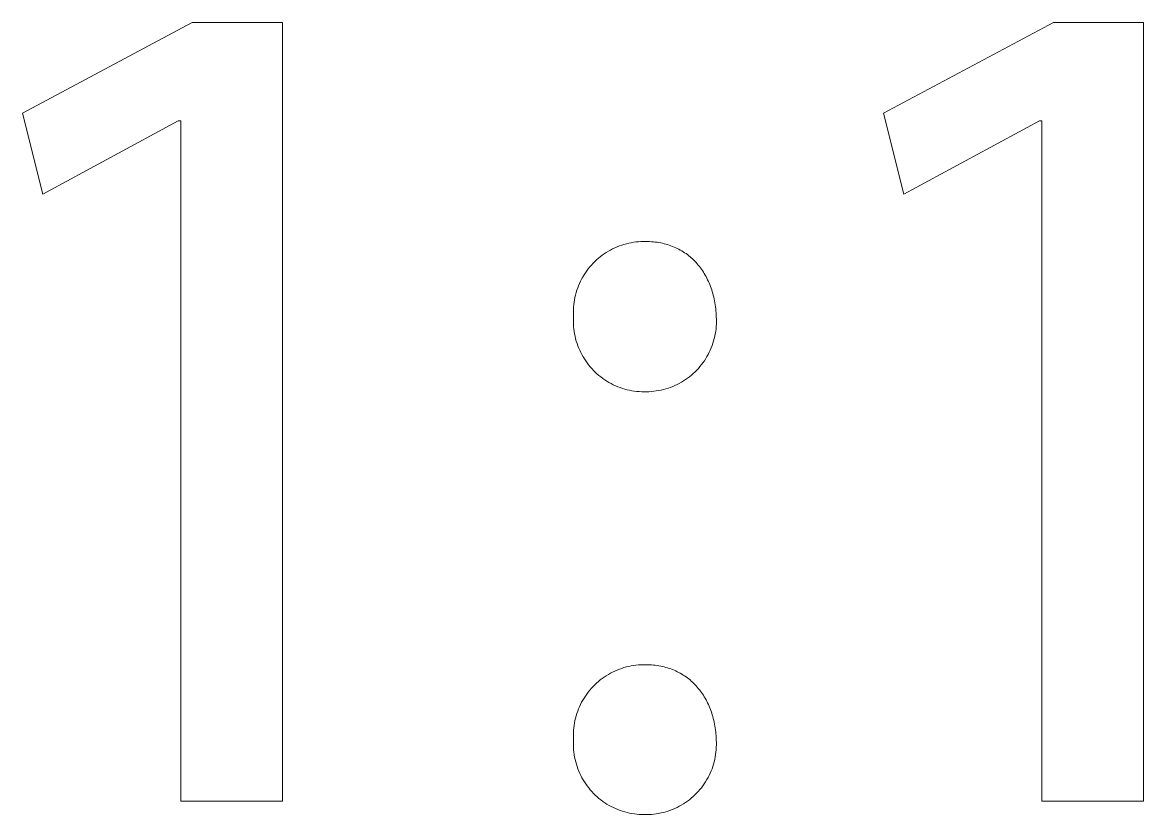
# Model space of a CAD drawing. Header units: millimetres. Extents: x -1480 to 5249, y -840 to 3860.
# Drawn here: x 4875 to 4938, y -549.1 to -504.6 of the extents above; entities that cross this region are included whole.
import ezdxf

# ---------------------------------------------------------------- set-up
doc = ezdxf.new("R2010")
doc.units = ezdxf.units.MM
doc.header["$MEASUREMENT"] = 0
doc.layers.add('Domyślny', color=7, linetype='Continuous', true_color=0x000000)

msp = doc.modelspace()

# ---------------------------------------------------------------- linework, layer by layer
at = {"layer": 'Domyślny', "color": 18, "lineweight": 15, "true_color": 0x000000}
for p, q in [((4875.025, -509.699), (4884.569, -504.591)), ((4884.569, -504.591), (4889.633, -504.591)), ((4889.633, -504.591), (4889.633, -548.371)), ((4923.425, -509.699), (4932.969, -504.591)), ((4932.969, -504.591), (4938.033, -504.591)), ((4938.033, -504.591), (4938.033, -548.371)), ((4876.167, -514.248), (4875.025, -509.699)), ((4924.567, -514.248), (4923.425, -509.699)), ((4883.785, -510.125), (4876.167, -514.248)), ((4883.92, -510.125), (4883.785, -510.125)), ((4883.92, -548.371), (4883.92, -510.125)), ((4932.185, -510.125), (4924.567, -514.248)), ((4932.32, -510.125), (4932.185, -510.125)), ((4932.32, -548.371), (4932.32, -510.125)), ((4908.195, -517.323), (4908.319, -517.264)), ((4908.319, -517.264), (4908.445, -517.209)), ((4908.445, -517.209), (4908.573, -517.159)), ((4908.573, -517.159), (4908.702, -517.113)), ((4908.702, -517.113), (4908.833, -517.072)), ((4908.833, -517.072), (4908.966, -517.035)), ((4908.966, -517.035), (4909.099, -517.002)), ((4909.099, -517.002), (4909.234, -516.975)), ((4909.234, -516.975), (4909.369, -516.952)), ((4909.369, -516.952), (4909.505, -516.933)), ((4909.505, -516.933), (4909.642, -516.92)), ((4909.642, -516.92), (4909.779, -516.911)), ((4909.779, -516.911), (4909.916, -516.907)), ((4909.916, -516.907), (4910.053, -516.907)), ((4910.053, -516.907), (4910.163, -516.908)), ((4910.163, -516.908), (4910.271, -516.912)), ((4910.271, -516.912), (4910.379, -516.919)), ((4910.379, -516.919), (4910.484, -516.927)), ((4910.484, -516.927), (4910.589, -516.939)), ((4910.589, -516.939), (4910.693, -516.952)), ((4910.693, -516.952), (4910.795, -516.969)), ((4910.795, -516.969), (4910.895, -516.987)), ((4910.895, -516.987), (4910.995, -517.008)), ((4910.995, -517.008), (4911.093, -517.031)), ((4911.093, -517.031), (4911.19, -517.057)), ((4911.19, -517.057), (4911.285, -517.085)), ((4911.285, -517.085), (4911.379, -517.115)), ((4911.379, -517.115), (4911.472, -517.148)), ((4911.472, -517.148), (4911.563, -517.182)), ((4911.563, -517.182), (4911.653, -517.219)), ((4911.653, -517.219), (4911.741, -517.258)), ((4911.741, -517.258), (4911.828, -517.299)), ((4911.828, -517.299), (4911.913, -517.343)), ((4907.291, -517.942), (4907.395, -517.851)), ((4907.395, -517.851), (4907.501, -517.764)), ((4907.501, -517.764), (4907.61, -517.681)), ((4907.61, -517.681), (4907.722, -517.601)), ((4907.722, -517.601), (4907.837, -517.526)), ((4907.837, -517.526), (4907.954, -517.454)), ((4907.954, -517.454), (4908.073, -517.387)), ((4908.073, -517.387), (4908.195, -517.323)), ((4911.913, -517.343), (4911.997, -517.388)), ((4911.997, -517.388), (4912.08, -517.436)), ((4912.08, -517.436), (4912.161, -517.486)), ((4912.161, -517.486), (4912.24, -517.538)), ((4912.24, -517.538), (4912.318, -517.591)), ((4912.318, -517.591), (4912.395, -517.647)), ((4912.395, -517.647), (4912.469, -517.705)), ((4912.469, -517.705), (4912.543, -517.765)), ((4912.543, -517.765), (4912.614, -517.826)), ((4912.614, -517.826), (4912.684, -517.89)), ((4912.684, -517.89), (4912.753, -517.955)), ((4906.665, -518.667), (4906.743, -518.555)), ((4906.743, -518.555), (4906.826, -518.445)), ((4906.826, -518.445), (4906.912, -518.338)), ((4906.912, -518.338), (4907.002, -518.234)), ((4907.002, -518.234), (4907.095, -518.133)), ((4907.095, -518.133), (4907.191, -518.036)), ((4907.191, -518.036), (4907.291, -517.942)), ((4912.753, -517.955), (4912.82, -518.023)), ((4912.82, -518.023), (4912.885, -518.092)), ((4912.885, -518.092), (4912.948, -518.163)), ((4912.948, -518.163), (4913.01, -518.236)), ((4913.01, -518.236), (4913.07, -518.31)), ((4913.07, -518.31), (4913.129, -518.387)), ((4913.129, -518.387), (4913.185, -518.465)), ((4913.185, -518.465), (4913.24, -518.544)), ((4913.24, -518.544), (4913.294, -518.626)), ((4906.333, -519.268), (4906.391, -519.143)), ((4906.391, -519.143), (4906.453, -519.021)), ((4906.453, -519.021), (4906.52, -518.901)), ((4906.52, -518.901), (4906.59, -518.783)), ((4906.59, -518.783), (4906.665, -518.667)), ((4913.294, -518.626), (4913.345, -518.709)), ((4913.345, -518.709), (4913.395, -518.794)), ((4913.395, -518.794), (4913.443, -518.88)), ((4913.443, -518.88), (4913.489, -518.968)), ((4913.489, -518.968), (4913.533, -519.058)), ((4913.533, -519.058), (4913.576, -519.149)), ((4913.576, -519.149), (4913.617, -519.241)), ((4906.109, -519.916), (4906.145, -519.783)), ((4906.145, -519.783), (4906.185, -519.652)), ((4906.185, -519.652), (4906.23, -519.522)), ((4906.23, -519.522), (4906.28, -519.394)), ((4906.28, -519.394), (4906.333, -519.268)), ((4913.617, -519.241), (4913.655, -519.335)), ((4913.655, -519.335), (4913.692, -519.431)), ((4913.692, -519.431), (4913.727, -519.528)), ((4913.727, -519.528), (4913.761, -519.626)), ((4913.761, -519.626), (4913.792, -519.726)), ((4913.792, -519.726), (4913.821, -519.827)), ((4906.013, -520.456), (4906.03, -520.32)), ((4906.03, -520.32), (4906.052, -520.184)), ((4906.052, -520.184), (4906.078, -520.05)), ((4906.078, -520.05), (4906.109, -519.916)), ((4913.821, -519.827), (4913.849, -519.93)), ((4913.849, -519.93), (4913.874, -520.034)), ((4913.874, -520.034), (4913.898, -520.139)), ((4913.898, -520.139), (4913.919, -520.246)), ((4913.919, -520.246), (4913.939, -520.354)), ((4913.939, -520.354), (4913.956, -520.463)), ((4905.99, -520.867), (4905.993, -520.73)), ((4905.991, -521.005), (4905.99, -520.867)), ((4905.998, -521.142), (4905.991, -521.005)), ((4905.993, -520.73), (4906, -520.593)), ((4906, -520.593), (4906.013, -520.456)), ((4913.956, -520.463), (4913.972, -520.573)), ((4913.972, -520.573), (4913.986, -520.684)), ((4913.986, -520.684), (4913.997, -520.797)), ((4913.997, -520.797), (4914.006, -520.911)), ((4914.006, -520.911), (4914.014, -521.026)), ((4914.014, -521.026), (4914.019, -521.142)), ((4905.99, -521.418), (4905.992, -521.28)), ((4905.994, -521.555), (4905.99, -521.418)), ((4905.992, -521.28), (4905.998, -521.142)), ((4906.002, -521.693), (4905.994, -521.555)), ((4906.015, -521.831), (4906.002, -521.693)), ((4914.016, -521.69), (4914.004, -521.826)), ((4914.024, -521.553), (4914.016, -521.69)), ((4914.019, -521.142), (4914.025, -521.279)), ((4914.027, -521.416), (4914.024, -521.553)), ((4914.025, -521.279), (4914.027, -521.416)), ((4906.033, -521.967), (4906.015, -521.831)), ((4906.055, -522.103), (4906.033, -521.967)), ((4906.082, -522.239), (4906.055, -522.103)), ((4906.114, -522.373), (4906.082, -522.239)), ((4913.938, -522.232), (4913.907, -522.365)), ((4913.965, -522.097), (4913.938, -522.232)), ((4913.987, -521.962), (4913.965, -522.097)), ((4914.004, -521.826), (4913.987, -521.962)), ((4906.151, -522.506), (4906.114, -522.373)), ((4906.192, -522.638), (4906.151, -522.506)), ((4906.238, -522.768), (4906.192, -522.638)), ((4906.288, -522.896), (4906.238, -522.768)), ((4906.343, -523.023), (4906.288, -522.896)), ((4913.736, -522.886), (4913.683, -523.012)), ((4913.786, -522.758), (4913.736, -522.886)), ((4913.831, -522.628), (4913.786, -522.758)), ((4913.871, -522.497), (4913.831, -522.628)), ((4913.907, -522.365), (4913.871, -522.497)), ((4906.402, -523.148), (4906.343, -523.023)), ((4906.465, -523.27), (4906.402, -523.148)), ((4906.532, -523.39), (4906.465, -523.27)), ((4906.604, -523.508), (4906.532, -523.39)), ((4906.68, -523.623), (4906.604, -523.508)), ((4913.425, -523.495), (4913.351, -523.61)), ((4913.496, -523.378), (4913.425, -523.495)), ((4913.562, -523.258), (4913.496, -523.378)), ((4913.625, -523.136), (4913.562, -523.258)), ((4913.683, -523.012), (4913.625, -523.136)), ((4906.76, -523.736), (4906.68, -523.623)), ((4906.843, -523.846), (4906.76, -523.736)), ((4906.931, -523.953), (4906.843, -523.846)), ((4907.022, -524.056), (4906.931, -523.953)), ((4907.116, -524.157), (4907.022, -524.056)), ((4907.214, -524.254), (4907.116, -524.157)), ((4912.92, -524.142), (4912.824, -524.239)), ((4913.014, -524.042), (4912.92, -524.142)), ((4913.103, -523.938), (4913.014, -524.042)), ((4913.19, -523.832), (4913.103, -523.938)), ((4913.272, -523.722), (4913.19, -523.832)), ((4913.351, -523.61), (4913.272, -523.722)), ((4907.315, -524.347), (4907.214, -524.254)), ((4907.42, -524.437), (4907.315, -524.347)), ((4907.528, -524.524), (4907.42, -524.437)), ((4907.638, -524.606), (4907.528, -524.524)), ((4907.751, -524.685), (4907.638, -524.606)), ((4907.867, -524.76), (4907.751, -524.685)), ((4907.986, -524.83), (4907.867, -524.76)), ((4908.107, -524.897), (4907.986, -524.83)), ((4912.061, -524.817), (4911.941, -524.884)), ((4912.178, -524.746), (4912.061, -524.817)), ((4912.293, -524.671), (4912.178, -524.746)), ((4912.405, -524.592), (4912.293, -524.671)), ((4912.514, -524.51), (4912.405, -524.592)), ((4912.62, -524.423), (4912.514, -524.51)), ((4912.723, -524.333), (4912.62, -524.423)), ((4912.824, -524.239), (4912.723, -524.333)), ((4908.23, -524.959), (4908.107, -524.897)), ((4908.355, -525.017), (4908.23, -524.959)), ((4908.482, -525.07), (4908.355, -525.017)), ((4908.611, -525.119), (4908.482, -525.07)), ((4908.742, -525.164), (4908.611, -525.119)), ((4908.874, -525.204), (4908.742, -525.164)), ((4909.007, -525.239), (4908.874, -525.204)), ((4909.142, -525.27), (4909.007, -525.239)), ((4909.277, -525.296), (4909.142, -525.27)), ((4909.413, -525.317), (4909.277, -525.296)), ((4909.55, -525.333), (4909.413, -525.317)), ((4909.688, -525.345), (4909.55, -525.333)), ((4909.826, -525.352), (4909.688, -525.345)), ((4909.964, -525.354), (4909.826, -525.352)), ((4910.101, -525.355), (4909.964, -525.354)), ((4910.238, -525.352), (4910.101, -525.355)), ((4910.374, -525.344), (4910.238, -525.352)), ((4910.511, -525.331), (4910.374, -525.344)), ((4910.647, -525.313), (4910.511, -525.331)), ((4910.782, -525.291), (4910.647, -525.313)), ((4910.916, -525.264), (4910.782, -525.291)), ((4911.05, -525.232), (4910.916, -525.264)), ((4911.182, -525.196), (4911.05, -525.232)), ((4911.313, -525.155), (4911.182, -525.196)), ((4911.442, -525.109), (4911.313, -525.155)), ((4911.57, -525.06), (4911.442, -525.109)), ((4911.696, -525.006), (4911.57, -525.06)), ((4911.819, -524.947), (4911.696, -525.006)), ((4911.941, -524.884), (4911.819, -524.947)), ((4907.954, -541.249), (4908.073, -541.181)), ((4908.073, -541.181), (4908.195, -541.118)), ((4908.195, -541.118), (4908.319, -541.059)), ((4908.319, -541.059), (4908.445, -541.004)), ((4908.445, -541.004), (4908.573, -540.954)), ((4908.573, -540.954), (4908.702, -540.908)), ((4908.702, -540.908), (4908.833, -540.866)), ((4908.833, -540.866), (4908.966, -540.829)), ((4908.966, -540.829), (4909.099, -540.797)), ((4909.099, -540.797), (4909.234, -540.769)), ((4909.234, -540.769), (4909.369, -540.746)), ((4909.369, -540.746), (4909.505, -540.728)), ((4909.505, -540.728), (4909.642, -540.714)), ((4909.642, -540.714), (4909.779, -540.705)), ((4909.779, -540.705), (4909.916, -540.701)), ((4909.916, -540.701), (4910.053, -540.702)), ((4910.053, -540.702), (4910.163, -540.703)), ((4910.163, -540.703), (4910.271, -540.707)), ((4910.271, -540.707), (4910.379, -540.713)), ((4910.379, -540.713), (4910.484, -540.722)), ((4910.484, -540.722), (4910.589, -540.733)), ((4910.589, -540.733), (4910.693, -540.747)), ((4910.693, -540.747), (4910.795, -540.763)), ((4910.795, -540.763), (4910.895, -540.782)), ((4910.895, -540.782), (4910.995, -540.803)), ((4910.995, -540.803), (4911.093, -540.826)), ((4911.093, -540.826), (4911.19, -540.851)), ((4911.19, -540.851), (4911.285, -540.879)), ((4911.285, -540.879), (4911.379, -540.91)), ((4911.379, -540.91), (4911.472, -540.942)), ((4911.472, -540.942), (4911.563, -540.977)), ((4911.563, -540.977), (4911.653, -541.014)), ((4911.653, -541.014), (4911.741, -541.053)), ((4911.741, -541.053), (4911.828, -541.094)), ((4911.828, -541.094), (4911.913, -541.137)), ((4911.913, -541.137), (4911.997, -541.183)), ((4911.997, -541.183), (4912.08, -541.231)), ((4912.08, -541.231), (4912.161, -541.28)), ((4907.095, -541.928), (4907.191, -541.83)), ((4907.191, -541.83), (4907.291, -541.736)), ((4907.291, -541.736), (4907.395, -541.645)), ((4907.395, -541.645), (4907.501, -541.558)), ((4907.501, -541.558), (4907.61, -541.475)), ((4907.61, -541.475), (4907.722, -541.396)), ((4907.722, -541.396), (4907.837, -541.32)), ((4907.837, -541.32), (4907.954, -541.249)), ((4912.161, -541.28), (4912.24, -541.332)), ((4912.24, -541.332), (4912.318, -541.386)), ((4912.318, -541.386), (4912.395, -541.442)), ((4912.395, -541.442), (4912.469, -541.499)), ((4912.469, -541.499), (4912.543, -541.559)), ((4912.543, -541.559), (4912.614, -541.621)), ((4912.614, -541.621), (4912.684, -541.684)), ((4912.684, -541.684), (4912.753, -541.75)), ((4912.753, -541.75), (4912.82, -541.817)), ((4912.82, -541.817), (4912.885, -541.886)), ((4906.59, -542.577), (4906.665, -542.462)), ((4906.665, -542.462), (4906.743, -542.349)), ((4906.743, -542.349), (4906.826, -542.239)), ((4906.826, -542.239), (4906.912, -542.132)), ((4906.912, -542.132), (4907.002, -542.028)), ((4907.002, -542.028), (4907.095, -541.928)), ((4912.885, -541.886), (4912.948, -541.957)), ((4912.948, -541.957), (4913.01, -542.03)), ((4913.01, -542.03), (4913.07, -542.105)), ((4913.07, -542.105), (4913.129, -542.181)), ((4913.129, -542.181), (4913.185, -542.259)), ((4913.185, -542.259), (4913.24, -542.339)), ((4913.24, -542.339), (4913.294, -542.42)), ((4913.294, -542.42), (4913.345, -542.504)), ((4906.28, -543.189), (4906.333, -543.062)), ((4906.333, -543.062), (4906.391, -542.938)), ((4906.391, -542.938), (4906.453, -542.815)), ((4906.453, -542.815), (4906.52, -542.695)), ((4906.52, -542.695), (4906.59, -542.577)), ((4913.345, -542.504), (4913.395, -542.588)), ((4913.395, -542.588), (4913.443, -542.675)), ((4913.443, -542.675), (4913.489, -542.763)), ((4913.489, -542.763), (4913.533, -542.852)), ((4913.533, -542.852), (4913.576, -542.943)), ((4913.576, -542.943), (4913.617, -543.036)), ((4913.617, -543.036), (4913.655, -543.13)), ((4913.655, -543.13), (4913.692, -543.225)), ((4906.078, -543.844), (4906.109, -543.71)), ((4906.109, -543.71), (4906.145, -543.578)), ((4906.145, -543.578), (4906.185, -543.447)), ((4906.185, -543.447), (4906.23, -543.317)), ((4906.23, -543.317), (4906.28, -543.189)), ((4913.692, -543.225), (4913.727, -543.322)), ((4913.727, -543.322), (4913.761, -543.421)), ((4913.761, -543.421), (4913.792, -543.521)), ((4913.792, -543.521), (4913.821, -543.622)), ((4913.821, -543.622), (4913.849, -543.725)), ((4913.849, -543.725), (4913.874, -543.829)), ((4905.993, -544.525), (4906, -544.387)), ((4906, -544.387), (4906.013, -544.251)), ((4906.013, -544.251), (4906.03, -544.114)), ((4906.03, -544.114), (4906.052, -543.979)), ((4906.052, -543.979), (4906.078, -543.844)), ((4913.874, -543.829), (4913.898, -543.934)), ((4913.898, -543.934), (4913.919, -544.04)), ((4913.919, -544.04), (4913.939, -544.148)), ((4913.939, -544.148), (4913.956, -544.257)), ((4913.956, -544.257), (4913.972, -544.367)), ((4913.972, -544.367), (4913.986, -544.479)), ((4905.99, -544.662), (4905.993, -544.525)), ((4905.991, -544.799), (4905.99, -544.662)), ((4905.998, -544.936), (4905.991, -544.799)), ((4905.992, -545.074), (4905.998, -544.936)), ((4913.986, -544.479), (4913.997, -544.592)), ((4913.997, -544.592), (4914.006, -544.705)), ((4914.006, -544.705), (4914.014, -544.82)), ((4914.014, -544.82), (4914.019, -544.936)), ((4914.019, -544.936), (4914.025, -545.073)), ((4905.991, -545.211), (4905.992, -545.074)), ((4905.995, -545.349), (4905.991, -545.211)), ((4906.004, -545.486), (4905.995, -545.349)), ((4906.017, -545.623), (4906.004, -545.486)), ((4906.036, -545.759), (4906.017, -545.623)), ((4914.001, -545.618), (4913.984, -545.754)), ((4914.014, -545.482), (4914.001, -545.618)), ((4914.022, -545.346), (4914.014, -545.482)), ((4914.026, -545.209), (4914.022, -545.346)), ((4914.025, -545.073), (4914.026, -545.209)), ((4906.059, -545.895), (4906.036, -545.759)), ((4906.086, -546.029), (4906.059, -545.895)), ((4906.118, -546.163), (4906.086, -546.029)), ((4906.155, -546.296), (4906.118, -546.163)), ((4913.903, -546.155), (4913.867, -546.287)), ((4913.934, -546.023), (4913.903, -546.155)), ((4913.961, -545.889), (4913.934, -546.023)), ((4913.984, -545.754), (4913.961, -545.889)), ((4906.197, -546.427), (4906.155, -546.296)), ((4906.243, -546.556), (4906.197, -546.427)), ((4906.293, -546.684), (4906.243, -546.556)), ((4906.348, -546.81), (4906.293, -546.684)), ((4906.407, -546.934), (4906.348, -546.81)), ((4913.677, -546.799), (4913.619, -546.923)), ((4913.731, -546.674), (4913.677, -546.799)), ((4913.781, -546.546), (4913.731, -546.674)), ((4913.826, -546.418), (4913.781, -546.546)), ((4913.867, -546.287), (4913.826, -546.418)), ((4906.471, -547.056), (4906.407, -546.934)), ((4906.539, -547.176), (4906.471, -547.056)), ((4906.61, -547.293), (4906.539, -547.176)), ((4906.686, -547.408), (4906.61, -547.293)), ((4906.766, -547.52), (4906.686, -547.408)), ((4906.85, -547.629), (4906.766, -547.52)), ((4913.265, -547.506), (4913.183, -547.615)), ((4913.344, -547.395), (4913.265, -547.506)), ((4913.419, -547.28), (4913.344, -547.395)), ((4913.49, -547.164), (4913.419, -547.28)), ((4913.556, -547.044), (4913.49, -547.164)), ((4913.619, -546.923), (4913.556, -547.044)), ((4906.937, -547.735), (4906.85, -547.629)), ((4907.028, -547.838), (4906.937, -547.735)), ((4907.123, -547.938), (4907.028, -547.838)), ((4907.22, -548.035), (4907.123, -547.938)), ((4907.322, -548.128), (4907.22, -548.035)), ((4907.426, -548.217), (4907.322, -548.128)), ((4912.717, -548.114), (4912.614, -548.203)), ((4912.817, -548.021), (4912.717, -548.114)), ((4912.914, -547.924), (4912.817, -548.021)), ((4913.007, -547.824), (4912.914, -547.924)), ((4913.097, -547.721), (4913.007, -547.824)), ((4913.183, -547.615), (4913.097, -547.721)), ((4889.633, -548.371), (4883.92, -548.371)), ((4907.534, -548.303), (4907.426, -548.217)), ((4907.644, -548.385), (4907.534, -548.303)), ((4907.757, -548.463), (4907.644, -548.385)), ((4907.873, -548.537), (4907.757, -548.463)), ((4907.991, -548.608), (4907.873, -548.537)), ((4908.112, -548.674), (4907.991, -548.608)), ((4908.235, -548.735), (4908.112, -548.674)), ((4908.36, -548.793), (4908.235, -548.735)), ((4908.487, -548.846), (4908.36, -548.793)), ((4911.691, -548.782), (4911.565, -548.835)), ((4911.814, -548.724), (4911.691, -548.782)), ((4911.936, -548.661), (4911.814, -548.724)), ((4912.055, -548.595), (4911.936, -548.661)), ((4912.172, -548.524), (4912.055, -548.595)), ((4912.287, -548.45), (4912.172, -548.524)), ((4912.399, -548.371), (4912.287, -548.45)), ((4912.508, -548.289), (4912.399, -548.371)), ((4912.614, -548.203), (4912.508, -548.289)), ((4938.033, -548.371), (4932.32, -548.371)), ((4908.615, -548.894), (4908.487, -548.846)), ((4908.745, -548.938), (4908.615, -548.894)), ((4908.877, -548.978), (4908.745, -548.938)), ((4909.01, -549.013), (4908.877, -548.978)), ((4909.144, -549.043), (4909.01, -549.013)), ((4909.279, -549.069), (4909.144, -549.043)), ((4909.415, -549.09), (4909.279, -549.069)), ((4909.552, -549.106), (4909.415, -549.09)), ((4909.689, -549.118), (4909.552, -549.106)), ((4909.826, -549.124), (4909.689, -549.118)), ((4909.964, -549.126), (4909.826, -549.124)), ((4910.1, -549.128), (4909.964, -549.126)), ((4910.237, -549.124), (4910.1, -549.128)), ((4910.373, -549.116), (4910.237, -549.124)), ((4910.509, -549.104), (4910.373, -549.116)), ((4910.645, -549.086), (4910.509, -549.104)), ((4910.779, -549.064), (4910.645, -549.086)), ((4910.913, -549.037), (4910.779, -549.064)), ((4911.046, -549.006), (4910.913, -549.037)), ((4911.178, -548.97), (4911.046, -549.006)), ((4911.309, -548.93), (4911.178, -548.97)), ((4911.438, -548.885), (4911.309, -548.93)), ((4911.565, -548.835), (4911.438, -548.885))]:
    msp.add_line(p, q, dxfattribs=at)

doc.saveas('drawing.dxf')
